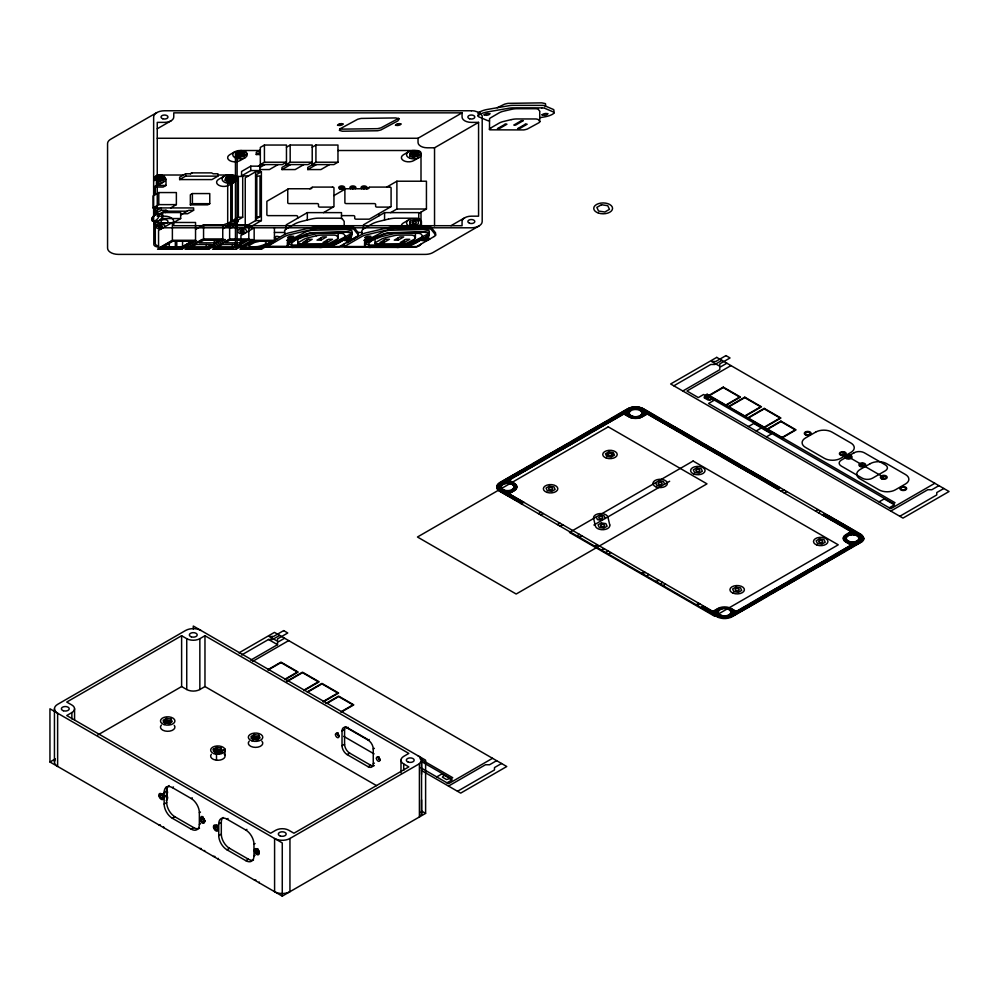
<?xml version="1.0" encoding="UTF-8"?>
<svg xmlns="http://www.w3.org/2000/svg" width="999" height="999" viewBox="0 0 999 999"><rect width="100%" height="100%" fill="white"/><g stroke="black" fill="none" stroke-linecap="round" stroke-linejoin="round"><path stroke-width="1.5" d="M54.446 708.791L54.446 762M417.932 755.731A13.212 7.63 0 0 1 419.817 757.08L421.603 760.489L419.405 763.748L419.405 816.957L421.553 814.26L421.553 799.812M421.553 774.362L421.553 761.063M158.878 220.629A3.734 2.148 0 0 1 156.88 221.403L152.273 221.079L152.085 218.169A15.884 9.178 0 0 1 153.659 215.984L155.345 214.673L155.295 207.929M151.673 219.78L151.823 218.881A15.172 8.754 0 0 1 153.846 215.834A10.652 6.156 0 0 1 155.332 214.673M338.162 233.341L338.162 237.987L337.325 239.048A7.592 4.383 0 0 1 336.738 239.423L329.67 243.157A17.008 9.815 0 0 1 325.599 244.118L297.877 243.719L298.401 242.52L303.684 239.423A15.834 9.141 0 0 1 308.753 237.637L316.308 235.789M352.784 238.898L349.225 238.299A10.277 5.932 0 0 0 346.378 239.023L344.543 240.522L348.077 240.771A10.277 5.932 0 0 0 350.936 240.047L352.784 238.898A2.448 1.411 0 0 0 353.708 239.136M429.145 234.74C430.382 231.805 425.287 231.955 423.514 231.88L389.198 232.655A36.139 20.867 0 0 0 383.466 234.028C377.984 236.638 362.637 240.309 365.347 246.416A4.271 2.473 0 0 0 366.733 247.015A10.514 6.069 0 0 0 370.529 247.352L397.003 247.39A23.152 13.374 0 0 0 402.048 247.015M478.359 113.199L478.309 113.299A2.273 1.311 0 0 0 478.246 113.586L478.246 116.096A1.798 1.036 0 0 0 478.996 116.92L487.337 120.479A4.558 2.622 0 0 0 489.498 120.842M478.359 115.697L478.309 115.809A2.273 1.311 0 0 0 478.246 116.096M553.796 113.087L553.846 112.974A2.273 1.311 0 0 0 553.908 112.687L553.896 110.177A1.798 1.036 0 0 0 553.146 109.353L544.817 105.807M351.648 235.165C353.796 232.055 348.176 231.818 346.278 231.88L311.95 232.655A36.139 20.867 0 0 0 306.231 234.028C300.749 236.638 285.402 240.309 288.112 246.416A4.271 2.473 0 0 0 289.498 247.015L262.812 247.028M352.135 234.44L351.248 235.602M428.883 235.165L429.37 234.44M428.484 235.602L429.108 234.865M287.974 239.223L290.035 239.86A7.005 4.046 0 0 0 292.57 239.223L292.957 239.036A2.348 1.349 0 0 0 293.606 238.574L291.308 238.299A10.277 5.932 0 0 0 288.449 239.023L286.626 240.522L290.16 240.771A10.277 5.932 0 0 0 293.007 240.047L294.892 238.773L293.431 238.149M345.891 239.223L347.964 239.86A7.005 4.046 0 0 0 350.487 239.223L350.874 239.036A2.348 1.349 0 0 0 351.523 238.574L351.411 238.162M365.209 239.223L367.282 239.86A7.005 4.046 0 0 0 369.805 239.223L370.192 239.036A2.348 1.349 0 0 0 370.841 238.574L368.544 238.299A10.277 5.932 0 0 0 365.684 239.023L363.861 240.522L367.395 240.771A10.277 5.932 0 0 0 370.242 240.047L372.127 238.773L370.779 238.199M423.126 239.223L425.199 239.86A7.005 4.046 0 0 0 427.722 239.223L428.121 239.036A2.348 1.349 0 0 0 428.758 238.574L426.461 238.299A10.277 5.932 0 0 0 423.613 239.023L421.778 240.522L425.312 240.771A10.277 5.932 0 0 0 428.171 240.047L430.057 238.773L428.708 238.199M340.047 128.821L339.36 130.37L342.357 131.231L377.46 130.757A22.59 13.037 0 0 0 381.044 129.895L397.827 120.891L399.325 118.806L395.704 117.932L361.226 118.419A22.59 13.037 0 0 0 357.642 119.281L340.047 128.821A5.832 3.359 0 0 0 342.982 129.108L377.46 128.671A22.59 13.037 0 0 0 381.044 127.81L397.827 118.806A8.516 4.92 0 0 0 398.576 118.307M366.733 247.028L324.812 247.028L327.822 246.541A34.953 20.18 0 0 0 335.339 244.53L351.473 235.314M419.73 245.329L418.069 246.291A4.346 2.51 0 0 1 414.997 247.028L402.048 247.028L405.057 246.541A34.953 20.18 0 0 0 412.575 244.53L428.708 235.314M350.961 235.752L338.748 242.894L333.154 245.055A36.139 20.867 0 0 1 327.422 246.416L293.107 247.19L287.899 246.366A2.622 1.511 0 0 1 287.387 245.754L289.498 242.944L306.268 234.328A35.952 20.754 0 0 1 311.975 232.967L347.078 232.218L351.061 232.967L352.035 234.328M428.196 235.752L415.984 242.894L410.389 245.055A36.139 20.867 0 0 1 404.67 246.416L370.342 247.19L365.135 246.366A2.622 1.511 0 0 1 364.623 245.754L366.733 242.944L383.504 234.328A35.952 20.754 0 0 1 389.21 232.967L424.313 232.218L428.296 232.967L429.27 234.328M861.687 541.945L863.885 538.686L862.1 535.277A13.212 7.63 0 0 0 860.214 533.928L643.256 408.666A10.864 6.269 0 0 0 627.896 408.666L499.912 482.554A10.864 6.269 0 0 0 499.912 491.421L716.87 616.683A10.864 6.269 0 0 0 732.23 616.683L861.687 541.945L853.283 542.007M155.345 220.654L157.018 219.355A15.884 9.178 0 0 0 158.591 217.158L158.916 214.947L157.455 213.998A3.734 2.148 0 0 0 155.419 214.71M158.966 220.654L160.639 219.355A15.884 9.178 0 0 0 162.213 217.158L162.025 214.261L157.455 213.998M663.011 585.576L665.546 584.09M156.818 112.6L110.752 139.198A10.864 6.269 0 0 0 107.567 143.631L107.567 248.127A10.864 6.269 0 0 0 118.419 254.395L425.262 254.395A10.864 6.269 0 0 0 432.942 252.56L479.008 225.961M157.255 128.771L171.054 120.817M156.568 175.749L155.095 176.598A4.346 2.51 0 0 0 153.821 178.371L153.821 180.594M153.646 180.694L156.456 179.071L166.009 179.071L166.009 185.427L163.199 187.05L153.646 187.05L156.456 185.427L166.009 185.427M157.255 181.418L162.949 180.145L162.949 177.435L158.891 176.086L157.255 176.623M162.949 180.145L158.379 181.781M163.499 182.043L158.167 185.115A7.243 4.183 0 0 1 157.255 185.564M185.627 173.776L179.633 177.235L179.633 179.583L211.963 179.583L217.944 176.124L217.944 173.776L213.162 173.776L211.588 172.877L192.02 172.877L190.434 173.776L185.627 173.776L185.627 176.124L179.633 179.583M190.447 173.776L192.02 172.877M170.629 207.929L176.373 204.62L176.373 192.557L158.791 192.557L153.059 195.866L153.059 207.929L193.606 207.929L193.606 210.277L187.625 213.736L182.792 213.736L180.669 214.648M234.89 151.736L229.745 154.708A7.243 4.183 0 0 0 229.745 160.614A7.243 4.183 0 0 0 239.985 160.614L245.13 157.655M238.374 151.249L236.726 152.21A4.346 2.51 0 0 0 235.452 153.983L235.452 247.028L240.946 247.028M236.463 153.047L235.951 156.044L240.01 157.392L244.568 155.757L244.568 153.047L240.522 151.698L236.463 153.047L235.951 156.044M240.01 157.392L236.463 155.757M153.059 207.929L158.791 204.62L176.373 204.62M264.423 145.042L260.327 147.402L260.327 164.585L282.367 164.585L286.463 162.213L286.463 145.042L264.423 145.042L264.423 162.213L260.327 164.585M260.327 150.037L256.256 152.385L256.256 154.52L260.327 154.52M155.295 211.388L161.289 207.929L161.289 210.277L155.295 213.736L160.34 213.886M256.256 154.52L260.327 152.16M192.395 193.569L190.347 194.755L190.347 204.845L207.717 204.845L209.765 203.671L209.765 193.569L192.395 193.569L192.395 203.671L190.347 204.845M224.026 176.236L218.706 179.308A7.243 4.183 0 0 0 218.706 185.215A7.243 4.183 0 0 0 228.946 185.215L234.266 182.143M160.09 213.736L166.071 210.277L167.657 211.189L187.213 211.189L188.799 210.277L193.606 210.277M160.127 213.998L162.625 212.562L180.669 212.562L180.669 218.544L173.863 222.477M225.786 177.435L225.275 180.432L229.333 181.781L233.891 180.145L233.891 177.435L229.845 176.086L225.786 177.435L225.275 180.432M165.285 212.562L167.657 211.189M257.792 171.803L259.927 170.567L259.927 166.159L250.774 166.159L241.558 171.478L241.558 175.886L248.501 175.886M180.669 218.544L162.625 218.544L155.295 222.777L171.853 222.777M233.666 179.171L230.769 179.171L227.697 180.944L227.697 223.414L234.94 223.414L238.012 221.641L238.012 219.967M286.463 147.19L290.172 145.042L312.212 145.042L312.212 162.213L308.117 164.585L286.076 164.585L286.076 162.437M229.333 181.781L225.786 180.145M238.361 176.461L232.218 180.007L232.218 220.804L236.563 220.804L242.707 217.258L242.707 176.461L238.361 176.461L238.361 217.258L232.218 220.804M233.891 180.145L233.379 182.542A7.243 4.183 0 0 1 223.888 181.843A7.243 4.183 0 0 1 223.888 176.323A7.243 4.183 0 0 1 233.379 175.624L233.379 177.26M241.558 175.886L250.774 170.567L259.927 170.567M258.454 166.159L261.201 164.585M259.927 167.445L264.885 164.585M181.219 214.648L187.213 211.189M255.582 171.803L245.242 177.772L245.242 226.586L251.036 226.586L261.376 220.617L261.376 171.803L255.582 171.803L255.582 220.617L245.242 226.586M172.377 222.477L158.554 230.457L158.554 248.264L181.718 248.264L195.542 240.284L195.542 222.477L172.377 222.477L172.377 240.284L158.554 248.264M255.582 175.137L261.376 171.803M255.582 176.573L260.002 175.861L260.002 216.658L255.582 219.206M278.059 164.585L269.43 169.568L259.927 169.568M312.212 147.19L315.921 145.042L337.962 145.042L337.962 162.213L333.866 164.585L311.825 164.585L311.825 162.213M286.076 164.585L290.172 162.213L312.212 162.213M286.95 164.585L281.993 167.445L281.993 169.568L295.18 169.568L303.808 164.585M281.993 169.568L290.634 164.585M195.542 229.433L203.559 224.8L222.752 224.8L222.752 239.098L206.88 248.264L187.7 248.264L187.7 244.817M169.293 246.591L167.844 247.427L182.567 246.591L192.045 241.121L172.977 241.121L163.499 246.591L169.293 246.591L169.293 243.244M311.825 164.585L315.921 162.213L337.962 162.213M312.699 164.585L307.742 167.445L307.742 169.568L320.916 169.568L329.558 164.585M307.742 169.568L316.371 164.585M161.189 247.14L181.893 247.14L192.907 240.784M222.315 225.712L224.213 224.613M181.893 249.238L196.528 240.784L172.203 240.784L157.567 249.238L181.893 249.238L181.893 247.14M227.697 223.414L230.769 221.641L238.012 221.641M288.174 188.998L267.295 201.061A1.449 0.837 0 0 0 266.87 201.661L266.87 214.797A1.449 0.837 0 0 0 268.319 215.634L296.154 215.634A1.449 0.837 0 0 1 297.602 216.471L297.602 218.244M187.7 248.264L203.559 239.098L222.752 239.098M222.752 228.771L229.633 224.8L248.813 224.8L248.813 239.098L232.942 248.264L213.761 248.264L213.761 244.293M255.582 217.37L260.002 216.658M206.281 247.427L211.326 244.518L196.229 244.518L191.196 247.427L206.281 247.427L206.281 244.518M214.211 242.844L219.256 239.935L204.171 239.935L199.126 242.844L214.211 242.844L214.211 239.935M188.699 247.14L208.679 247.14L221.753 239.598M309.752 188.761L312.225 187.337M208.679 249.238L225.374 239.598L201.761 239.598L185.077 249.238L208.679 249.238L208.679 247.14M213.761 248.264L229.633 239.098L248.813 239.098M157.255 138.262L418.032 138.262L462.062 112.85L462.062 117.033A9.266 5.345 0 0 0 471.328 122.377L478.571 122.377L478.571 216.171L471.328 216.171A9.266 5.345 0 0 0 462.062 221.528L462.062 225.712L173.764 225.712L173.764 221.528A9.266 5.345 0 0 0 164.498 216.171L157.255 216.171L157.255 122.377L164.498 122.377A9.266 5.345 0 0 0 173.764 117.033L173.764 112.85L462.062 112.85M232.342 247.427L237.387 244.518L222.29 244.518L217.258 247.427L232.342 247.427L232.342 244.518M240.284 242.844L245.317 239.935L230.232 239.935L225.187 242.844L240.284 242.844L240.284 239.935M235.452 247.028L237.113 246.066L240.946 246.066M216.209 247.14L236.189 247.14L249.263 239.598M236.189 249.238L252.884 239.598L229.283 239.598L212.587 249.238L236.189 249.238L236.189 247.14M254.158 240.322L254.158 227.872L240.946 235.489L240.946 247.952L254.158 240.322L274.425 240.322L274.425 227.872M408.641 151.736L403.509 154.708A7.243 4.183 0 0 0 403.509 160.614A7.243 4.183 0 0 0 413.748 160.614L418.881 157.655M333.953 195.567L345.317 188.998M410.227 153.047L409.715 156.044L413.761 157.392L418.331 155.757L418.331 153.047L414.273 151.698L410.227 153.047L409.715 156.044M341.496 218.531L341.496 212.625L307.33 212.625L286.214 224.825L286.214 228.896L295.204 223.689A27.11 15.647 0 0 1 302.722 221.154L311.188 219.106A19.256 11.114 0 0 1 318.157 218.157L338.611 218.194A6.444 3.721 0 0 1 341.521 218.494A2.173 1.261 0 0 1 342.482 219.093L343.993 221.116A2.448 1.411 0 0 1 344.193 221.678L344.193 226.548M497.215 107.73L504.483 104.208A22.59 13.037 0 0 1 508.066 103.359L541.82 102.872L545.292 103.584A1.648 0.949 0 0 1 545.541 103.971L545.566 106.119M413.761 157.392L410.227 155.757M243.581 247.14L261.388 247.14L271.79 241.134M418.032 138.262L418.032 142.445A9.266 5.345 0 0 0 427.31 147.802L434.54 147.802L478.571 122.377M323.539 212.625L333.529 206.868M261.388 249.238L275.412 241.134L253.983 241.134L239.96 249.238L261.388 249.238L261.388 247.14M366.895 188.761L369.355 187.337M386.738 187.088L396.89 181.219L426.436 181.219L426.436 209.003L418.731 213.449M490.796 127.947L499.338 123.002A14.56 8.404 0 0 1 504.058 121.354L511.176 119.63M300.1 238.449C295.654 238.324 285.739 246.828 295.192 246.229L327.235 245.654A26.773 15.46 0 0 0 331.481 244.643L343.619 238.449L345.479 236.401A1.936 1.111 0 0 0 345.317 236.026L343.793 234.016A1.361 0.787 0 0 0 343.531 233.803L341.695 233.366A6.956 4.021 0 0 0 340.909 233.341L320.467 233.341A14.386 8.304 0 0 0 315.297 234.053L306.78 236.026M306.606 242.532L312.175 239.31L308.279 239.31L302.722 242.532L306.606 242.532L306.606 240.284M320.916 240.135L326.486 236.925L322.59 236.925L317.033 240.135L320.916 240.135L320.916 237.887M326.923 242.532L332.48 239.31L328.596 239.31L323.027 242.532L326.923 242.532L326.923 240.284M390.659 206.868L369.767 218.918A1.449 0.837 0 0 1 368.743 219.168L356.181 219.168A1.449 0.837 0 0 1 354.732 218.331L354.732 216.471A1.449 0.837 0 0 0 353.284 215.634L341.496 215.634M421.428 226.548L421.428 221.678A2.448 1.411 0 0 0 421.228 221.104L419.692 219.106A2.173 1.261 0 0 0 418.731 218.544L418.731 212.625L384.565 212.625L363.449 224.825L363.449 228.896L372.44 223.689A27.11 15.647 0 0 1 379.957 221.154L388.424 219.106M390.621 212.625L396.89 209.003L426.436 209.003M435.439 232.692L431.044 227.235A1.449 0.837 0 0 0 430.769 227.01L395.404 226.548A15.047 8.691 0 0 0 390.035 227.273L366.72 232.692A15.122 8.729 0 0 0 361.788 234.428L347.065 242.969L347.065 242.208M344.393 243.756L344.393 246.541L361.825 236.488A15.122 8.729 0 0 1 366.745 234.765L389.997 229.27A15.047 8.691 0 0 1 395.404 228.546L430.769 229.046A1.449 0.837 0 0 1 431.044 229.27L435.439 234.715M408.641 219.942L403.509 222.914A7.243 4.183 0 0 0 401.386 225.712M377.335 238.449C372.889 238.324 362.974 246.828 372.427 246.229L404.47 245.654A26.773 15.46 0 0 0 408.716 244.643L420.854 238.449L422.714 236.401A1.936 1.111 0 0 0 422.552 236.026L421.029 234.016A1.361 0.787 0 0 0 420.766 233.803L418.931 233.366A6.956 4.021 0 0 0 418.156 233.341L397.702 233.341A14.386 8.304 0 0 0 392.532 234.053L384.016 236.026A20.829 12.025 0 0 0 377.285 238.411M410.227 221.254L409.715 224.251L413.761 225.612L418.331 223.963L418.331 221.254L414.273 219.905L410.227 221.254L409.715 224.251M383.841 242.532L389.41 239.31L385.514 239.31L379.957 242.532L383.841 242.532L383.841 240.284M413.761 225.612L410.227 223.963M398.151 240.135L403.721 236.925L399.825 236.925L394.268 240.135L398.151 240.135L398.151 237.887M404.158 242.532L409.715 239.31L405.831 239.31L400.262 242.532L404.158 242.532L404.158 240.284M450.986 225.712L464.772 217.745M434.215 236.488L416.795 246.541L405.057 246.541A26.424 15.26 0 0 1 397.003 247.427M403.708 770.304L403.708 763.948A9.266 5.345 0 0 1 403.708 756.38L408.828 753.421L204.97 635.726L199.85 638.686A9.266 5.345 0 0 1 186.738 638.686L181.618 635.726L66.746 702.06L71.866 705.007A9.266 5.345 0 0 1 71.866 712.574L71.866 718.93M71.866 712.574L66.746 715.534L270.604 833.228L275.724 830.269A9.266 5.345 0 0 1 288.823 830.269L293.943 833.228L408.828 766.907L403.708 763.948M673.826 385.814L710.789 364.473L714.884 364.473L721.952 360.389M726.86 363.224L719.804 367.307L719.804 369.667L682.841 391.009M730.956 365.597L686.937 391.009L698.301 397.577L703.621 394.493L705.881 395.804L704.345 396.69L710.077 400L711.613 399.113L713.86 400.412L708.541 403.484L890.796 508.703L934.814 483.291M193.294 629.07L193.294 626.036L425.611 760.164L425.611 813.373L282.267 896.128L282.267 842.919L49.95 708.791L49.95 762L55.307 758.903M238.898 652.909L274.45 632.379L506.768 766.52L460.689 793.119L421.503 770.491M97.827 734.952L181.618 686.563L186.738 689.522A9.266 5.345 0 0 0 199.85 689.522L204.97 686.563L376.536 785.626M270.554 637.699L272.602 636.525M241.646 654.982L268.506 639.485L272.602 639.485L279.67 635.401M284.578 638.236L277.522 642.32L277.522 644.68L250.662 660.189M704.645 396.865L706.693 395.679M705.132 397.14L704.108 397.727L708.266 400.137L709.29 399.538M521.266 503.746L523.813 502.272M709.452 395.567L723.276 387.587L739.66 397.04L725.836 405.02M707.205 398.339L709.253 397.152M252.66 661.4L288.674 640.596M709.765 399.812L711.812 398.638M166.483 718.356L163.174 720.279L164.385 722.889L168.906 723.588L172.215 721.678L171.004 719.055L166.483 718.356L166.483 720.129L163.174 722.052M267.682 669.805L280.994 662.125L298.189 672.052L284.877 679.745M538.461 513.673L541.021 512.2M268.419 669.854L280.994 662.599L297.377 672.052L284.802 679.308M540.709 514.972L543.269 513.498M728.908 406.805L744.779 397.639L760.639 406.805L744.779 415.959M557.405 524.612L559.964 523.139M287.088 681.068L302.497 672.177L319.18 681.805L303.771 690.709M286.626 681.805L302.497 672.652L318.356 681.805L303.808 690.209M560.164 526.211L562.724 524.725M748.363 418.032L764.223 408.866L780.094 418.032L764.223 427.197M748.476 426.536L753.795 423.464L761.475 427.897M756.143 430.969L761.987 427.597M593.893 524.999L669.655 481.256M576.86 535.839L579.42 534.365M307.829 691.558L321.94 683.403L338.636 693.044L323.226 701.935M307.392 692.282L321.94 683.878L337.812 693.044L323.264 701.435M579.52 537.387L582.08 535.901M222.115 751.81L221.179 749.799L216.658 749.1L213.349 751.011L213.349 749.238L216.658 747.327L221.179 748.026L222.39 752.409M767.707 429.208L780.918 421.578L795.254 429.857L782.042 437.475M216.496 754.045L219.081 752.547L219.081 754.32M222.39 750.636L224.975 749.15M766.383 436.888L771.565 433.891L761.325 427.984M254.333 734.602L251.024 736.513L252.235 739.123L256.755 739.822L260.065 737.911L258.853 735.301L254.333 734.602L254.333 736.375L251.024 738.286M199.513 828.208A11.588 6.693 60 0 1 193.719 827.634L191.171 829.12L172.328 818.243A11.588 6.693 60 0 1 164.136 804.045L164.136 792.344L166.696 790.871A11.588 6.693 60 0 1 169.093 785.564M164.136 792.344A11.588 6.693 60 0 1 172.328 787.612L173.451 786.975M161.513 794.817L163.724 793.543M594.68 546.128L597.24 544.655M325.886 703.483L338.636 696.116L353.796 704.869L341.034 712.225M326.748 703.458L338.636 696.59L352.972 704.869L341.084 711.725M604.42 548.801L601.148 549.862M164.136 804.045L166.696 802.572L166.696 790.871M607.804 550.749L605.956 552.647M608.391 554.045L610.951 552.572M172.328 787.612L191.171 798.488L192.283 797.851M172.328 818.243L174.887 816.757L193.719 827.634M191.171 829.12A11.588 6.693 60 0 0 199.35 824.387L199.35 812.686L200.474 812.037M374.313 765.596A7.243 4.183 60 0 1 370.691 765.234L368.132 766.72L347.14 754.595A7.243 4.183 60 0 1 342.02 745.729L342.02 730.956L344.58 729.47A7.243 4.183 60 0 1 345.479 726.66M342.02 730.956A7.243 4.183 60 0 1 347.14 727.996L348.264 727.347M777.759 489.273L779.595 487.375M199.35 824.387L200.474 823.738M781.131 491.221L784.415 490.159M342.02 745.729L344.58 744.255L344.58 729.47M641.633 573.251L644.193 571.765M645.379 572.452L642.095 573.513M784.302 493.056L786.862 491.57M648.751 574.4L646.915 576.286M253.496 860.039A11.588 6.693 60 0 1 248.339 859.165L245.779 860.651L226.935 849.774A11.588 6.693 60 0 1 218.744 835.576L218.744 823.875L221.303 822.402A11.588 6.693 60 0 1 223.139 817.494M218.744 823.875A11.588 6.693 60 0 1 226.935 819.143L228.059 818.506M347.14 727.996L368.132 740.109L369.255 739.472M347.14 754.595L349.7 753.121L370.691 765.234M659.04 580.332L655.756 581.393M218.744 835.576L221.303 834.103L221.303 822.402M368.132 766.72A7.243 4.183 60 0 0 373.251 763.76L373.251 748.975L374.375 748.338M662.412 582.28L660.576 584.178M226.935 819.143L245.779 830.019L246.903 829.382M373.251 763.76L374.375 763.111M226.935 849.774L229.495 848.288L248.339 859.165M815.534 511.076L818.094 509.602M818.705 512.912L820.554 511.026M822.09 514.86L825.361 513.798M245.779 860.651A11.588 6.693 60 0 0 253.971 855.918L253.971 844.217L255.095 843.568M253.971 855.918L255.095 855.269M289.947 838.486L289.947 891.695A10.864 6.269 0 0 1 274.588 891.695L274.588 838.486A10.864 6.269 0 0 0 289.947 838.486L419.405 763.748M696.253 604.782L698.813 603.296M699.987 603.983L696.715 605.044M879.02 501.91L884.202 498.913L894.43 504.832L889.26 507.817M703.371 605.931L701.523 607.817M890.796 511.076L927.759 489.735L931.855 489.735L938.91 485.651M436.738 776.922L441.92 773.925L452.147 779.844L446.978 782.829M444.168 775.224L442.395 777.16L446.553 779.557L449.9 778.533M943.83 488.486L936.762 492.569L936.762 494.93L899.799 516.271M492.532 758.303L448.514 783.716L420.991 767.831M448.514 786.076L485.477 764.747L489.572 764.747L496.628 760.664M501.548 763.498L494.48 767.582L494.48 769.942L457.517 791.283M480.207 111.701L481.843 110.964A21.566 12.45 0 0 1 487.787 109.366L508.404 105.807A16.134 9.316 0 0 1 512.862 105.357L541.82 105.382A5.532 3.197 0 0 1 544.855 105.744M480.207 114.211L481.843 113.461A21.566 12.45 0 0 1 487.787 111.863L508.404 108.317A16.134 9.316 0 0 1 512.862 107.867L541.82 107.892M226.436 225.712L229.845 224.575L233.242 225.712M539.735 117.72L544.368 116.92A21.566 12.45 0 0 0 550.312 115.322L551.947 114.573A6.456 3.721 0 0 0 553.858 113.099M341.346 123.651L341.071 123.676A7.005 4.046 0 0 0 338.549 124.326L337.5 125.275L339.697 125.499A7.005 4.046 0 0 0 342.22 124.85L343.306 123.976L341.346 123.651A6.993 4.033 0 0 1 339.423 124.026M399.275 123.651L399.001 123.676A7.005 4.046 0 0 0 396.478 124.326L395.417 125.275L397.614 125.499A7.005 4.046 0 0 0 400.137 124.85L401.223 123.976L399.275 123.651A6.993 4.033 0 0 1 397.34 124.026M259.503 150.512L241.446 150.512A4.346 2.51 0 0 0 237.113 153.022L237.113 246.066M337.962 150.512L416.658 150.512A4.346 2.51 0 0 1 421.004 153.022L421.004 181.219M264.423 162.213L286.463 162.213M183.491 175.012L159.64 175.012A4.346 2.51 0 0 0 155.295 177.522L155.295 179.745M217.944 175.012L232.043 175.012A4.346 2.51 0 0 1 236.388 177.522L236.388 177.597M185.627 176.124L217.944 176.124M192.395 203.671L209.765 203.671M161.289 210.277L166.071 210.277M238.361 217.258L242.707 217.258M255.582 220.617L261.376 220.617M284.665 232.455L275.674 232.455A5.844 3.372 0 0 0 274.425 232.542M358.017 232.455L361.9 232.455M172.377 240.284L195.542 240.284M185.514 246.066L187.7 246.066M210.677 246.066L213.761 246.066M264.473 246.066L267.158 246.066M340.384 246.066L344.393 246.066M324.812 247.015A23.152 13.374 0 0 1 319.767 247.402L293.294 247.39A13.362 7.717 0 0 1 291.371 247.315L288.162 246.541L267.158 246.541L267.158 244.518M288.162 246.541L267.158 246.541L284.59 236.488A15.122 8.729 0 0 1 289.498 234.765L312.762 229.27A15.047 8.691 0 0 1 318.169 228.546L353.534 229.046A1.449 0.837 0 0 1 353.808 229.27L358.204 234.715M344.393 246.541L365.409 246.541L368.606 247.315A13.362 7.717 0 0 0 370.529 247.39M158.554 246.915L158.167 246.915A4.346 2.51 0 0 1 153.821 244.418L153.821 221.328M184.041 246.915L187.7 246.915M209.203 246.915L213.761 246.915M240.946 247.952L261.214 247.952L284.59 234.453A15.122 8.729 0 0 1 289.498 232.73L312.762 227.235A15.047 8.691 0 0 1 318.169 226.511L353.534 227.01A1.449 0.837 0 0 1 353.808 227.235L358.204 232.692M631.843 407.205L639.31 407.205M628.683 408.254L642.469 408.254M626.798 409.29L644.355 409.29M624.987 410.339L631.356 410.339M639.797 410.339L646.166 410.339M623.176 411.388L629.932 411.388M641.221 411.388L647.976 411.388M621.366 412.425L629.308 412.425M641.845 412.425L649.787 412.425M619.555 413.474L629.245 413.474M641.92 413.474L651.598 413.474M617.744 414.523L622.864 414.523M624.937 414.523L629.707 414.523M641.445 414.523L646.216 414.523M648.289 414.523L653.408 414.523M615.933 415.559L621.053 415.559M626.748 415.559L630.856 415.559M640.297 415.559L644.405 415.559M650.099 415.559L655.219 415.559M614.123 416.608L619.243 416.608M628.558 416.608L633.703 416.608M637.449 416.608L642.594 416.608M651.91 416.608L657.03 416.608M612.325 417.657L617.432 417.657M630.731 417.657L640.421 417.657M653.721 417.657L658.841 417.657M610.514 418.706L615.634 418.706M655.531 418.706L660.651 418.706M608.703 419.742L613.823 419.742M657.342 419.742L662.449 419.742M606.893 420.791L612.012 420.791M659.14 420.791L664.26 420.791M605.082 421.84L610.202 421.84M660.951 421.84L666.071 421.84M603.271 422.877L608.391 422.877M662.762 422.877L667.881 422.877M601.46 423.926L606.58 423.926M664.572 423.926L669.692 423.926M599.65 424.975L604.77 424.975M666.383 424.975L671.503 424.975M597.839 426.011L602.959 426.011M668.194 426.011L673.314 426.011M596.028 427.06L601.148 427.06M670.004 427.06L675.124 427.06M594.218 428.109L599.338 428.109M671.815 428.109L676.935 428.109M592.407 429.145L597.527 429.145M673.626 429.145L678.746 429.145M590.596 430.194L595.716 430.194M675.436 430.194L680.556 430.194M588.786 431.243L593.906 431.243M677.247 431.243L682.367 431.243M586.975 432.28L592.095 432.28M679.058 432.28L684.178 432.28M585.164 433.329L590.284 433.329M680.868 433.329L685.988 433.329M583.354 434.378L588.473 434.378M682.679 434.378L687.799 434.378M581.543 435.414L586.663 435.414M684.49 435.414L689.61 435.414M579.732 436.463L584.852 436.463M686.301 436.463L691.42 436.463M577.934 437.512L583.054 437.512M688.111 437.512L693.231 437.512M576.123 438.561L581.243 438.561M689.922 438.561L695.042 438.561M574.313 439.597L579.432 439.597M691.72 439.597L696.84 439.597M572.502 440.646L577.622 440.646M693.531 440.646L698.651 440.646M570.691 441.695L575.811 441.695M695.341 441.695L700.461 441.695M568.881 442.732L574 442.732M697.152 442.732L702.272 442.732M567.07 443.781L572.19 443.781M698.963 443.781L704.083 443.781M565.259 444.83L570.379 444.83M700.774 444.83L705.893 444.83M563.448 445.866L568.568 445.866M702.584 445.866L707.704 445.866M561.638 446.915L566.758 446.915M704.395 446.915L709.515 446.915M559.827 447.964L564.947 447.964M706.206 447.964L711.325 447.964M558.016 449.001L563.136 449.001M708.016 449.001L713.136 449.001M556.206 450.049L561.326 450.049M709.827 450.049L714.947 450.049M554.395 451.098L559.515 451.098M711.638 451.098L716.758 451.098M552.584 452.135L557.704 452.135M713.448 452.135L718.568 452.135M550.774 453.184L555.894 453.184M715.259 453.184L720.379 453.184M548.963 454.233L554.083 454.233M717.07 454.233L722.19 454.233M547.152 455.269L552.272 455.269M718.88 455.269L724 455.269M545.354 456.318L550.474 456.318M720.691 456.318L725.811 456.318M543.543 457.367L548.663 457.367M722.502 457.367L727.622 457.367M541.733 458.404L546.853 458.404M724.3 458.404L729.42 458.404M539.922 459.453L545.042 459.453M726.111 459.453L731.231 459.453M538.111 460.502L543.231 460.502M727.921 460.502L733.041 460.502M536.301 461.55L541.421 461.55M729.732 461.55L734.852 461.55M534.49 462.587L539.61 462.587M731.543 462.587L736.663 462.587M532.679 463.636L537.799 463.636M733.353 463.636L738.473 463.636M530.869 464.685L535.988 464.685M735.164 464.685L740.284 464.685M529.058 465.721L534.178 465.721M736.975 465.721L742.095 465.721M527.247 466.77L532.367 466.77M738.785 466.77L743.905 466.77M525.437 467.819L530.556 467.819M740.596 467.819L745.716 467.819M523.626 468.856L528.746 468.856M742.407 468.856L747.527 468.856M521.815 469.905L526.935 469.905M744.218 469.905L749.337 469.905M520.004 470.954L525.124 470.954M746.028 470.954L751.148 470.954M518.194 471.99L523.314 471.99M747.839 471.99L752.959 471.99M516.383 473.039L521.503 473.039M749.65 473.039L754.769 473.039M514.572 474.088L519.692 474.088M751.46 474.088L756.58 474.088M512.774 475.124L517.894 475.124M753.271 475.124L758.391 475.124M510.964 476.173L516.083 476.173M755.082 476.173L760.202 476.173M509.153 477.222L514.273 477.222M756.892 477.222L762 477.222M507.342 478.259L512.462 478.259M758.691 478.259L763.81 478.259M505.531 479.308L510.651 479.308M760.501 479.308L765.621 479.308M503.721 480.357L509.215 480.357M762.312 480.357L767.432 480.357M501.91 481.406L511.026 481.406M764.123 481.406L769.242 481.406M500.099 482.442L512.824 482.442M765.933 482.442L771.053 482.442M498.576 483.491L505.606 483.491M509.565 483.491L514.61 483.491M767.744 483.491L772.864 483.491M497.589 484.54L502.847 484.54M512.337 484.54L515.834 484.54M769.555 484.54L774.675 484.54M497.002 485.576L501.698 485.576M513.474 485.576L516.533 485.576M771.365 485.576L776.485 485.576M496.753 486.625L501.248 486.625M513.936 486.625L516.833 486.625M773.176 486.625L778.296 486.625M496.79 487.674L501.336 487.674M513.848 487.674L516.783 487.674M774.987 487.674L779.595 487.674M497.152 488.711L501.973 488.711M513.211 488.711L516.358 488.711M776.797 488.711L778.708 488.711M497.852 489.76L503.409 489.76M511.775 489.76L515.521 489.76M498.976 490.809L514.085 490.809M500.661 491.845L512.275 491.845M502.472 492.894L510.464 492.894M504.27 493.943L509.39 493.943M506.081 494.98L511.201 494.98M507.892 496.028L513.011 496.028M509.702 497.077L514.822 497.077M511.513 498.114L516.633 498.114M513.324 499.163L518.444 499.163M515.134 500.212L520.254 500.212M516.945 501.261L522.065 501.261M518.756 502.297L523.763 502.297M520.566 503.346L521.953 503.346M822.801 514.835L827.16 514.835M823.85 515.884L828.97 515.884M825.661 516.933L830.781 516.933M827.472 517.969L832.592 517.969M829.282 519.018L834.402 519.018M831.093 520.067L836.213 520.067M832.904 521.103L838.024 521.103M834.714 522.152L839.834 522.152M836.525 523.201L841.645 523.201M838.336 524.25L843.456 524.25M840.147 525.287L845.266 525.287M841.957 526.336L847.077 526.336M843.768 527.385L848.888 527.385M845.579 528.421L850.698 528.421M847.389 529.47L852.509 529.47M849.2 530.519L854.32 530.519M851.011 531.555L856.131 531.555M849.4 532.604L857.941 532.604M847.589 533.653L859.752 533.653M845.778 534.69L851.935 534.69M853.146 534.69L861.4 534.69M844.455 535.739L848.064 535.739M857.017 535.739L862.562 535.739M843.68 536.788L846.777 536.788M858.303 536.788L863.336 536.788M843.318 537.824L846.228 537.824M858.84 537.824L863.773 537.824M843.318 538.873L846.228 538.873M858.853 538.873L863.885 538.873M843.68 539.922L846.777 539.922M858.303 539.922L863.636 539.922M844.442 540.958L848.051 540.958M857.03 540.958L862.936 540.958M845.766 542.007L851.797 542.007M847.577 543.056L859.764 543.056M849.387 544.105L857.954 544.105M851.023 545.142L856.143 545.142M849.212 546.191L854.332 546.191M847.402 547.24L852.522 547.24M845.591 548.276L850.711 548.276M843.78 549.325L848.9 549.325M841.97 550.374L847.09 550.374M840.159 551.411L845.279 551.411M838.348 552.459L843.468 552.459M836.538 553.508L841.658 553.508M834.727 554.545L839.847 554.545M832.916 555.594L838.036 555.594M831.106 556.643L836.225 556.643M829.295 557.679L834.415 557.679M827.497 558.728L832.604 558.728M825.686 559.777L830.806 559.777M823.875 560.814L828.995 560.814M822.065 561.863L827.184 561.863M820.254 562.912L825.374 562.912M818.443 563.96L823.563 563.96M816.633 564.997L821.752 564.997M814.822 566.046L819.942 566.046M813.011 567.095L818.131 567.095M811.2 568.131L816.32 568.131M809.39 569.18L814.51 569.18M807.579 570.229L812.699 570.229M805.768 571.266L810.888 571.266M803.958 572.315L809.078 572.315M802.147 573.364L807.267 573.364M800.336 574.4L805.456 574.4M798.526 575.449L803.646 575.449M796.715 576.498L801.835 576.498M794.917 577.534L800.024 577.534M793.106 578.583L798.226 578.583M791.295 579.632L796.415 579.632M789.485 580.669L794.605 580.669M787.674 581.718L792.794 581.718M785.863 582.767L790.983 582.767M784.053 583.803L789.173 583.803M782.242 584.852L787.362 584.852M780.431 585.901L785.551 585.901M778.621 586.95L783.74 586.95M776.81 587.986L781.93 587.986M774.999 589.035L780.119 589.035M773.189 590.084L778.308 590.084M771.378 591.121L776.498 591.121M769.567 592.17L774.687 592.17M767.756 593.219L772.876 593.219M765.946 594.255L771.066 594.255M764.135 595.304L769.255 595.304M762.324 596.353L767.444 596.353M760.526 597.39L765.646 597.39M758.716 598.438L763.835 598.438M756.905 599.487L762.025 599.487M755.094 600.524L760.214 600.524M753.283 601.573L758.403 601.573M751.473 602.622L756.593 602.622M749.662 603.658L754.782 603.658M747.851 604.707L752.971 604.707M746.041 605.756L751.161 605.756M701.86 606.805L704.882 606.805M744.23 606.805L749.35 606.805M701.56 607.842L706.68 607.842M719.292 607.842L729.819 607.842M742.419 607.842L747.539 607.842M703.371 608.891L708.491 608.891M717.27 608.891L721.952 608.891M727.147 608.891L731.842 608.891M740.609 608.891L745.729 608.891M705.182 609.939L710.301 609.939M715.459 609.939L719.605 609.939M729.507 609.939L733.653 609.939M738.798 609.939L743.918 609.939M706.992 610.976L712.112 610.976M713.648 610.976L718.568 610.976M730.531 610.976L735.464 610.976M736.987 610.976L742.107 610.976M708.803 612.025L718.194 612.025M730.918 612.025L740.296 612.025M710.614 613.074L718.343 613.074M730.769 613.074L738.486 613.074M712.424 614.11L719.068 614.11M730.044 614.11L736.675 614.11M714.235 615.159L720.654 615.159M728.446 615.159L734.864 615.159M716.046 616.208L733.066 616.208M718.006 617.245L731.106 617.245M721.678 618.294L727.434 618.294M158.866 824.874L160.29 824.874M199.812 848.526L201.249 848.526M213.474 856.405L214.91 856.405M254.433 880.057L255.869 880.057M427.934 236.076L428.883 236.426L428.196 237.15A6.668 3.846 0 0 1 424.687 238.024M350.699 236.076L351.636 236.426L350.961 237.15A6.668 3.846 0 0 1 347.452 238.024M658.94 480.831L663.461 481.53L664.672 484.14M661.363 486.051L656.842 485.352L655.631 482.742M599.55 515.109L604.07 515.809L605.282 518.431M601.972 520.342L597.452 519.642L596.241 517.02M166.483 720.129L171.004 720.828L171.004 719.055M254.333 736.375L258.853 737.075L258.853 735.301M219.081 752.547L214.56 751.847L213.349 749.238M157.255 180.944L158.891 181.493M544.817 108.317L553.146 111.863A1.798 1.036 0 0 1 553.921 112.687M235.364 224.975L233.716 224.251A7.243 4.183 0 0 0 222.852 225.712M235.364 225.162L236.613 225.712M842.819 453.658L883.778 477.297M268.506 639.485L277.522 644.68M420.142 758.89L452.747 777.721L451.123 778.658L421.64 761.625M345.879 726.835L367.495 739.31M343.681 736.338L374.076 753.883M421.566 811.026L425.611 813.373M49.95 762L282.267 896.128M364.885 244.043L370.342 245.105L404.67 244.33A36.139 20.867 0 0 0 410.389 242.957L426.898 234.515A11.201 6.469 0 0 0 429.008 232.954M287.65 244.043L293.107 245.105L327.422 244.33A36.139 20.867 0 0 0 333.154 242.957L349.662 234.515A11.201 6.469 0 0 0 351.773 232.954M539.622 111.076L538.299 109.39A1.374 0.799 0 0 0 538.049 109.166L536.451 108.766A6.618 3.821 0 0 0 535.427 108.716L516.383 108.716A14.423 8.329 0 0 0 511.213 109.428L504.033 111.076A14.56 8.404 0 0 0 499.313 112.737L490.796 117.707A4.933 2.847 0 0 0 489.535 118.731L489.51 129.42A1.336 0.774 0 0 0 489.835 129.833L523.838 129.92A17.87 10.315 0 0 0 527.36 129.033L538.436 123.002A4.096 2.36 0 0 0 539.86 121.666M539.622 121.316L538.299 119.63A1.374 0.799 0 0 0 538.049 119.405L536.201 118.981A6.993 4.033 0 0 0 535.427 118.956L516.383 118.956A14.423 8.329 0 0 0 511.213 119.668M421.128 811.937L421.553 813.111M166.346 786.762L167.482 797.627A7.243 4.183 0 0 1 166.296 800.536M166.259 792.419L167.482 797.627M415.397 237.874L414.56 239.048A7.592 4.383 0 0 1 413.973 239.423L406.905 243.157A17.008 9.815 0 0 1 402.834 244.118L375.112 243.719L375.636 242.52L380.919 239.423A15.834 9.141 0 0 1 385.989 237.637L393.544 235.789A14.311 8.267 0 0 1 398.751 235.09L411.076 235.115A6.906 3.984 0 0 1 411.85 235.14L413.686 235.577A1.349 0.774 0 0 1 413.936 235.789L415.272 237.6A1.474 0.849 0 0 1 415.397 237.874L415.397 233.341M539.735 111.401L539.735 121.641M435.576 233.042L435.576 235.065M434.54 147.802L434.54 225.712M429.283 234.191L429.258 231.281A2.622 1.511 0 0 0 428.846 230.644L423.314 229.52L389.21 230.282A35.952 20.754 0 0 0 383.504 231.656L367.157 240.01A12.775 7.38 0 0 0 365.646 241.034L364.61 242.407L364.56 245.404M421.553 759.914L421.553 814.26M421.004 212.138L421.004 220.816M400.986 760.164L400.986 772.876M396.89 181.219L396.89 209.003M384.565 212.625L384.565 220.017M378.721 213.749L378.721 215.996M375.012 239.785L375.012 243.419M361.9 234.415L361.9 230.869A6.169 3.559 0 0 1 363.536 228.946M358.329 233.042L358.329 235.065A4.246 2.448 0 0 1 356.918 236.426L339.56 246.541L327.822 246.541A26.424 15.26 0 0 1 319.767 247.427M352.048 234.191L352.023 231.281A2.622 1.511 0 0 0 351.611 230.644L346.079 229.52L311.975 230.282A35.952 20.754 0 0 0 306.268 231.656L289.922 240.01A12.775 7.38 0 0 0 288.411 241.034L287.375 242.407L287.325 245.404M315.921 145.042L315.921 162.213M307.33 212.625L307.33 220.017M297.777 239.785L297.777 243.419M290.172 145.042L290.172 162.213M284.665 230.869L284.665 234.415M259.24 882.005L259.24 882.829M256.818 175.861L256.818 216.658M256.531 849.312L256.531 850.786M250.774 166.159L250.774 170.567M236.388 222.577L236.388 224.8M230.769 179.171L230.769 221.641M229.633 224.8L229.633 239.098M224.975 755.294L224.975 749.312L216.496 754.208L216.496 760.189M221.179 748.026L221.179 749.799M218.294 858.353L218.294 859.19M216.658 747.327L216.658 749.1M204.97 635.726L204.97 686.563M204.633 850.474L204.633 851.298M203.559 224.8L203.559 239.098M201.91 816.32L201.91 817.057M201.91 817.781L201.91 819.255M199.85 638.686L199.85 689.522M186.738 638.686L186.738 689.522M182.567 241.121L182.567 246.591M181.618 635.726L181.618 686.563M176.773 241.121L176.773 246.591M175.325 241.121L175.325 247.427M163.674 826.822L163.674 827.659M162.625 212.562L162.625 218.544M158.791 192.557L158.791 204.62M156.456 179.071L156.456 185.427M155.295 187.05L155.295 194.58M155.295 221.328L155.295 243.556A4.346 2.51 0 0 0 158.554 245.991M153.821 187.05L153.821 195.429M153.821 207.929L153.821 215.821M74.575 708.791L74.575 720.092M157.255 178.122A1.986 1.149 0 0 1 160.215 177.934A1.986 1.149 0 0 1 160.215 179.645A1.986 1.149 0 0 1 157.255 179.445M158.429 226.161A1.986 1.149 0 0 1 160.827 227.547M161.101 228.983A4.483 2.597 0 0 1 155.881 226.573A4.483 2.597 0 0 1 160.614 223.838A4.483 2.597 0 0 1 164.785 226.848M226.823 226.423A4.483 2.597 0 0 1 229.832 223.976A4.483 2.597 0 0 1 234.815 224.8M229.033 180.17A4.483 2.597 0 0 1 229.083 175.687A4.483 2.597 0 0 1 235.801 177.934M156.368 179.121A4.483 2.597 0 0 1 160.315 175.349A4.483 2.597 0 0 1 164.398 179.071M155.257 220.629A3.734 2.148 0 0 1 153.259 221.403M420.866 244.193A4.346 2.51 0 0 1 417.757 245.991M418.756 218.494A6.444 3.721 0 0 0 415.846 218.232L395.404 218.194A19.256 11.114 0 0 0 388.461 219.156M435.701 235.09A4.246 2.448 0 0 1 434.153 236.426M284.528 230.856A6.169 3.559 0 0 1 286.301 228.946M293.294 247.352A10.514 6.069 0 0 1 289.473 247.065M361.75 188.761A2.997 1.723 0 0 1 362.013 186.401A2.997 1.723 0 0 1 366.109 186.401A2.997 1.723 0 0 1 366.371 188.761M350.587 188.761A2.997 1.723 0 0 1 350.849 186.401A2.997 1.723 0 0 1 354.945 186.401A2.997 1.723 0 0 1 355.207 188.761M362.437 187.687A1.623 0.937 0 0 1 364.023 188.599M351.286 187.687A1.623 0.937 0 0 1 352.859 188.599M340.122 187.687A1.623 0.937 0 0 1 341.695 188.599M356.231 236.913A2.448 1.411 0 0 1 356.655 237.437M353.559 238.461A2.448 1.411 0 0 1 353.983 238.986M316.346 235.826A14.311 8.267 0 0 1 321.503 235.09L333.828 235.115A6.906 3.984 0 0 1 334.615 235.14L336.451 235.577A1.349 0.774 0 0 1 336.688 235.789L338.037 237.6A1.474 0.849 0 0 1 338.149 237.874M300.05 238.411A20.829 12.025 0 0 1 306.805 236.076M276.473 239.136A2.448 1.411 0 0 1 274.575 237.65A2.448 1.411 0 0 1 276.835 236.338A2.448 1.411 0 0 1 279.408 237.437M274.575 237.887A2.448 1.411 0 0 1 276.735 238.986M240.21 231.031A1.986 1.149 0 0 1 242.482 232.342M478.284 113.174A6.456 3.721 0 0 1 480.257 111.738M489.36 129.283A4.171 2.41 0 0 1 490.859 127.997M541.833 107.942A5.532 3.197 0 0 1 544.855 108.254M478.284 115.684A6.456 3.721 0 0 1 480.257 114.248M157.255 178.846A1.986 1.149 0 0 1 158.829 179.932M157.255 174.95A7.243 4.183 0 0 1 165.622 179.083A7.243 4.183 0 0 1 157.255 183.217M238.524 154.433A1.986 1.149 0 0 1 240.459 155.544M412.287 154.433A1.986 1.149 0 0 1 414.223 155.544M412.287 222.64A1.986 1.149 0 0 1 414.223 223.764M408.391 225.712A7.243 4.183 0 0 1 408.728 219.905A7.243 4.183 0 0 1 418.793 219.905A7.243 4.183 0 0 1 419.13 225.712M233.379 175.799A7.243 4.183 0 0 1 233.204 182.655M227.847 178.821A1.986 1.149 0 0 1 229.782 179.932M55.357 759.49A10.864 6.269 0 0 0 57.63 766.433L57.63 713.224A10.864 6.269 0 0 1 57.63 704.357L185.614 630.469A10.864 6.269 0 0 1 200.974 630.469M224.288 754.158A7.243 4.183 0 0 1 217.969 760.264A7.243 4.183 0 0 1 211.351 754.257M261.875 741.171A7.243 4.183 0 0 1 255.544 747.377A7.243 4.183 0 0 1 249.213 741.171M174.288 725.386A7.243 4.183 0 0 1 167.42 731.293A7.243 4.183 0 0 1 161.363 725.087M164.76 723.813A2.947 1.698 0 0 1 167.17 722.252A2.947 1.698 0 0 1 170.367 723.226M214.935 752.771A2.947 1.698 0 0 1 217.869 751.198A2.947 1.698 0 0 1 220.804 752.771M252.672 739.822A2.947 1.698 0 0 1 255.544 738.473A2.947 1.698 0 0 1 258.429 739.822M349.7 753.121A7.243 4.183 60 0 1 344.58 744.255M339.136 735.539A2.385 1.374 60 0 1 338.049 732.816M380.082 759.19A2.385 1.374 60 0 1 378.983 756.73M337.312 732.667A3.397 1.961 60 0 0 339.21 736.475A2.385 1.374 60 0 1 337.6 734.752A2.385 1.374 60 0 1 337.5 732.704M245.779 830.019A11.588 6.693 60 0 1 253.971 844.217M191.171 798.488A11.588 6.693 60 0 1 199.35 812.686M170.267 723.576A2.947 1.698 0 0 1 169.955 723.838M165.434 723.838A2.947 1.698 0 0 1 166.696 721.153A2.947 1.698 0 0 1 170.642 722.752M215.609 752.796A2.947 1.698 0 0 1 215.846 750.474A2.947 1.698 0 0 1 219.88 750.474A2.947 1.698 0 0 1 220.13 752.796M252.972 739.809A2.947 1.698 0 0 1 255.544 737.287A2.947 1.698 0 0 1 258.117 739.809M167.482 791.645A7.243 4.183 0 0 1 166.483 794.38M368.132 740.109A7.243 4.183 60 0 1 373.251 748.975M218.294 828.446A2.385 1.374 60 0 1 217.033 824.712M205.245 820.853A2.385 1.374 60 0 1 203.471 819.192A2.385 1.374 60 0 1 203.284 816.945M164.298 797.214A2.385 1.374 60 0 1 162.163 793.755M165.484 795.666A2.385 1.374 60 0 1 165.322 796.827M259.24 852.097A2.385 1.374 60 0 1 257.829 848.613M174.887 816.757A11.588 6.693 60 0 1 166.696 802.572M229.495 848.288A11.588 6.693 60 0 1 221.303 834.103M248.901 245.492L250.774 246.978L257.367 246.616A22.59 13.037 0 0 0 260.951 245.754C270.991 243.207 264.523 239.46 258.017 241.658A22.59 13.037 0 0 0 254.433 242.52L248.901 245.492M287.724 237.537L289.997 238.012A7.218 4.171 0 0 0 292.595 237.35L293.681 236.363L291.421 236.139A7.218 4.171 0 0 0 288.823 236.8L287.724 237.537M364.96 237.537L367.232 238.012A7.218 4.171 0 0 0 369.83 237.35L370.916 236.363L368.656 236.139A7.218 4.171 0 0 0 366.059 236.8L364.96 237.537M484.128 114.848L486.401 115.322A7.218 4.171 0 0 0 488.998 114.673L490.084 113.686L487.824 113.461A7.218 4.171 0 0 0 485.227 114.111L484.128 114.848M542.045 114.848L544.318 115.322A7.218 4.171 0 0 0 546.928 114.673L548.001 113.686L545.741 113.461A7.218 4.171 0 0 0 543.144 114.111L542.045 114.848M601.46 204.733L596.853 207.392L598.551 211.039L604.845 212.013L609.452 209.34L607.767 205.707L601.46 204.733M505.119 124.226L497.452 128.646L499.275 128.646L506.93 124.226L505.119 124.226M521.478 120.654L513.823 125.075L515.646 125.075L523.301 120.654L521.478 120.654M525.312 124.226L517.657 128.646L519.48 128.646L527.135 124.226L525.312 124.226M716.733 357.38L670.654 383.978L902.971 518.106L949.05 491.508L716.733 357.38M623.9 413.923L509.028 480.244L514.148 483.204A9.266 5.345 0 0 1 514.148 490.771L509.028 493.731L712.886 611.425L718.006 608.466A9.266 5.345 0 0 1 731.106 608.466L736.226 611.425L851.111 545.092L845.991 542.145A9.266 5.345 0 0 1 845.991 534.577L851.111 531.618L647.252 413.923L642.132 416.883A9.266 5.345 0 0 1 629.02 416.883L623.9 413.923M725.948 355.607L715.709 361.513L711.613 361.513L719.804 366.246L719.804 363.873L730.044 357.967L725.948 355.607M608.254 426.86L417.457 537.012L516.183 594.018L706.98 483.853L608.254 426.86M283.666 630.606L273.426 636.525L269.33 636.525L277.522 641.258L277.522 638.885L287.762 632.979L283.666 630.606M707.142 394.243L705.669 395.092L763.011 428.196L764.485 427.347L707.142 394.243M549.388 486.151L546.066 488.061L547.277 490.671L551.81 491.371L555.119 489.46L553.908 486.85L549.388 486.151M608.766 451.86L605.456 453.771L606.668 456.381L611.188 457.08L614.497 455.169L613.286 452.559L608.766 451.86M723.276 387.113L708.628 395.567L725.836 405.494L740.471 397.04L723.276 387.113M744.779 397.165L728.084 406.805L744.779 416.433L761.463 406.805L744.779 397.165M764.223 408.391L747.539 418.032L764.223 427.672L780.918 418.032L764.223 408.391M693.106 461.026L569.455 532.417L714.597 616.208L838.248 544.817L693.106 461.026M764.997 427.634L763.373 428.571L893.406 503.646L895.029 502.709L764.997 427.634M601.373 522.927L598.064 524.837L599.275 527.447L603.796 528.146L607.105 526.236L605.894 523.626L601.373 522.927M696.615 467.944L693.306 469.855L694.517 472.465L699.038 473.164L702.347 471.253L701.136 468.643L696.615 467.944M780.918 421.103L766.895 429.208L782.042 437.949L796.078 429.857L780.918 421.103M815.646 432.117L805.506 437.962A11.588 6.693 0 0 0 805.506 447.427L824.35 458.304A11.588 6.693 0 0 0 840.733 458.304L850.873 452.447A11.588 6.693 0 0 0 850.873 442.994L832.03 432.117A11.588 6.693 0 0 0 815.646 432.117M854.083 452.772L841.283 460.152A7.243 4.183 0 0 0 841.283 466.071L862.274 478.184A7.243 4.183 0 0 0 872.514 478.184L885.314 470.791A7.243 4.183 0 0 0 885.314 464.885L864.322 452.772A7.243 4.183 0 0 0 854.083 452.772M870.266 463.648L860.127 469.493A11.588 6.693 0 0 0 860.127 478.958L878.97 489.835A11.588 6.693 0 0 0 895.341 489.835L905.481 483.978A11.588 6.693 0 0 0 905.481 474.525L886.65 463.648A11.588 6.693 0 0 0 870.266 463.648M735.951 587.112L732.629 589.023L733.84 591.633L738.373 592.332L741.683 590.421L740.471 587.812L735.951 587.112M819.48 538.873L816.171 540.784L817.382 543.406L821.902 544.105L825.224 542.195L824 539.572L819.48 538.873M471.328 110.764L164.498 110.764A10.864 6.269 0 0 0 153.646 117.033L153.646 221.528A10.864 6.269 0 0 0 164.498 227.797L471.328 227.797A10.864 6.269 0 0 0 482.192 221.528L482.192 115.834L479.757 112.625L474.325 110.951A13.212 7.63 0 0 0 471.328 110.764M332.505 187.088L313.249 187.088A1.449 0.837 0 0 0 311.8 187.924A1.449 0.837 0 0 1 310.352 188.761L289.198 188.761A1.449 0.837 0 0 0 287.749 189.598L287.749 202.747A1.449 0.837 0 0 0 289.198 203.584L317.045 203.584A1.449 0.837 0 0 1 318.494 204.408L318.494 206.269A1.449 0.837 0 0 0 319.93 207.105L332.505 207.105A1.449 0.837 0 0 0 333.953 206.269L333.953 187.924A1.449 0.837 0 0 0 332.505 187.088M389.635 187.088L370.379 187.088A1.449 0.837 0 0 0 368.931 187.924A1.449 0.837 0 0 1 367.482 188.761L346.341 188.761A1.449 0.837 0 0 0 344.892 189.598L344.892 202.747A1.449 0.837 0 0 0 346.341 203.584L374.175 203.584A1.449 0.837 0 0 1 375.624 204.408L375.624 206.269A1.449 0.837 0 0 0 377.073 207.105L389.635 207.105A1.449 0.837 0 0 0 391.084 206.269L391.084 187.924A1.449 0.837 0 0 0 389.635 187.088M609.765 524.987L607.941 517.17A7.243 4.183 0 0 0 599.8 513.586A7.243 4.183 0 0 0 593.593 518.281L595.416 526.098A7.243 4.183 0 0 0 603.558 529.682A7.243 4.183 0 0 0 609.765 524.987M159.365 227.422A1.986 1.149 0 0 0 162.35 226.423A1.986 1.149 0 0 0 159.365 225.424A1.986 1.149 0 0 0 159.365 227.422M230.195 178.883A1.986 1.149 0 0 0 233.304 178.022A1.986 1.149 0 0 0 230.444 176.898A1.986 1.149 0 0 0 230.195 178.883M159.253 178.883A1.986 1.149 0 0 0 162.35 178.022A1.986 1.149 0 0 0 159.49 176.898A1.986 1.149 0 0 0 159.253 178.883M228.821 179.77A1.986 1.149 0 0 0 231.83 178.809A1.986 1.149 0 0 0 228.871 177.785A1.986 1.149 0 0 0 228.821 179.77M340.909 188.461A1.623 0.937 0 0 0 343.356 187.675A1.623 0.937 0 0 0 340.946 186.838A1.623 0.937 0 0 0 340.909 188.461M340.159 189.136A2.997 1.723 0 0 0 344.73 187.712A2.997 1.723 0 0 0 340.309 186.139A2.997 1.723 0 0 0 340.159 189.136M363.224 188.461A1.623 0.937 0 0 0 365.684 187.675A1.623 0.937 0 0 0 363.274 186.838A1.623 0.937 0 0 0 363.224 188.461M352.06 188.461A1.623 0.937 0 0 0 354.52 187.675A1.623 0.937 0 0 0 352.11 186.838A1.623 0.937 0 0 0 352.06 188.461M413.286 155.394A1.986 1.149 0 0 0 416.271 154.395A1.986 1.149 0 0 0 413.286 153.409A1.986 1.149 0 0 0 413.286 155.394M239.51 155.394A1.986 1.149 0 0 0 242.507 154.408A1.986 1.149 0 0 0 239.535 153.396A1.986 1.149 0 0 0 239.51 155.394M414.935 154.433A1.986 1.149 0 0 0 417.932 153.446A1.986 1.149 0 0 0 414.935 152.447A1.986 1.149 0 0 0 414.935 154.433M413.424 155.594A4.483 2.597 0 0 0 420.417 153.621A4.483 2.597 0 0 0 413.973 151.111A4.483 2.597 0 0 0 413.424 155.594M241.059 154.395A1.986 1.149 0 0 0 244.156 153.521A1.986 1.149 0 0 0 241.308 152.41A1.986 1.149 0 0 0 241.059 154.395M241.184 232.205A1.986 1.149 0 0 0 244.168 231.206A1.986 1.149 0 0 0 241.184 230.207A1.986 1.149 0 0 0 241.184 232.205M239.935 233.454A4.483 2.597 0 0 0 246.666 231.206A4.483 2.597 0 0 0 239.935 228.958A4.483 2.597 0 0 0 239.935 233.454M598.451 213.074A9.416 5.432 0 0 0 612.562 208.366A9.416 5.432 0 0 0 598.451 203.659A9.416 5.432 0 0 0 598.451 213.074M733.104 593.181A7.243 4.183 0 0 0 744.38 590.022A7.243 4.183 0 0 0 733.99 585.963A7.243 4.183 0 0 0 733.104 593.181M817.082 545.104A7.243 4.183 0 0 0 827.934 541.495A7.243 4.183 0 0 0 817.082 537.874A7.243 4.183 0 0 0 817.082 545.104M693.768 474.013A7.243 4.183 0 0 0 705.057 470.854A7.243 4.183 0 0 0 694.667 466.795A7.243 4.183 0 0 0 693.768 474.013M656.093 486.9A7.243 4.183 0 0 0 667.369 483.741A7.243 4.183 0 0 0 656.992 479.682A7.243 4.183 0 0 0 656.093 486.9M606.356 458.091A7.243 4.183 0 0 0 617.22 454.47A7.243 4.183 0 0 0 606.356 450.849A7.243 4.183 0 0 0 606.356 458.091M546.977 492.382A7.243 4.183 0 0 0 557.829 488.761A7.243 4.183 0 0 0 546.977 485.139A7.243 4.183 0 0 0 546.977 492.382M608.978 455.469A1.986 1.149 0 0 0 611.975 454.47A1.986 1.149 0 0 0 608.978 453.484A1.986 1.149 0 0 0 608.978 455.469M549.6 489.76A1.986 1.149 0 0 0 552.584 488.761A1.986 1.149 0 0 0 549.6 487.762A1.986 1.149 0 0 0 549.6 489.76M599.775 518.718A1.986 1.149 0 0 0 602.759 517.732A1.986 1.149 0 0 0 599.775 516.733A1.986 1.149 0 0 0 599.775 518.718M659.153 484.44A1.986 1.149 0 0 0 662.137 483.441A1.986 1.149 0 0 0 659.153 482.442A1.986 1.149 0 0 0 659.153 484.44M736.163 590.721A1.986 1.149 0 0 0 739.148 589.722A1.986 1.149 0 0 0 736.163 588.723A1.986 1.149 0 0 0 736.163 590.721M819.704 542.482A1.986 1.149 0 0 0 822.689 541.495A1.986 1.149 0 0 0 819.704 540.496A1.986 1.149 0 0 0 819.704 542.482M696.715 471.503A1.986 1.149 0 0 0 699.812 470.629A1.986 1.149 0 0 0 696.965 469.518A1.986 1.149 0 0 0 696.715 471.503M601.473 526.498A1.986 1.149 0 0 0 604.57 525.624A1.986 1.149 0 0 0 601.723 524.512A1.986 1.149 0 0 0 601.473 526.498M230.195 227.372A1.986 1.149 0 0 0 233.304 226.511A1.986 1.149 0 0 0 230.444 225.387A1.986 1.149 0 0 0 230.195 227.372M239.935 155.682A4.483 2.597 0 0 0 246.666 153.446A4.483 2.597 0 0 0 239.935 151.199A4.483 2.597 0 0 0 239.935 155.682M162.762 118.769A3.472 2.01 0 0 0 167.969 117.033A3.472 2.01 0 0 0 162.762 115.285A3.472 2.01 0 0 0 162.762 118.769M469.592 118.769A3.472 2.01 0 0 0 474.812 117.033A3.472 2.01 0 0 0 469.592 115.285A3.472 2.01 0 0 0 469.592 118.769M469.592 223.264A3.472 2.01 0 0 0 474.812 221.528A3.472 2.01 0 0 0 469.592 219.792A3.472 2.01 0 0 0 469.592 223.264M162.762 223.264A3.472 2.01 0 0 0 167.969 221.528A3.472 2.01 0 0 0 162.762 219.792A3.472 2.01 0 0 0 162.762 223.264M236.388 158.317A7.243 4.183 0 0 0 247.24 154.695A7.243 4.183 0 0 0 236.388 151.074A7.243 4.183 0 0 0 236.388 158.317M410.139 158.317A7.243 4.183 0 0 0 421.004 154.695A7.243 4.183 0 0 0 410.139 151.074A7.243 4.183 0 0 0 410.139 158.317M413.161 223.564A1.986 1.149 0 0 0 416.258 222.69A1.986 1.149 0 0 0 413.411 221.578A1.986 1.149 0 0 0 413.161 223.564M608.329 455.881A2.947 1.698 0 0 0 612.911 454.595A2.947 1.698 0 0 0 608.691 452.947A2.947 1.698 0 0 0 608.329 455.881M504.02 490.034A6.369 3.684 0 0 0 513.948 487.25A6.369 3.684 0 0 0 504.807 483.678A6.369 3.684 0 0 0 504.02 490.034M632.392 416.283A6.369 3.684 0 0 0 641.945 413.099A6.369 3.684 0 0 0 632.392 409.902A6.369 3.684 0 0 0 632.392 416.283M848.963 541.408A6.369 3.684 0 0 0 858.89 538.623A6.369 3.684 0 0 0 849.749 535.052A6.369 3.684 0 0 0 848.963 541.408M720.978 615.297A6.369 3.684 0 0 0 730.906 612.512A6.369 3.684 0 0 0 721.765 608.94A6.369 3.684 0 0 0 720.978 615.297M846.765 458.653A3.397 1.961 0 0 0 852.06 457.167A3.397 1.961 0 0 0 847.177 455.257A3.397 1.961 0 0 0 846.765 458.653M805.806 435.015A3.397 1.961 0 0 0 811.101 433.529A3.397 1.961 0 0 0 806.23 431.618A3.397 1.961 0 0 0 805.806 435.015M806.518 434.577A2.385 1.374 0 0 0 810.102 433.379A2.385 1.374 0 0 0 806.518 432.192A2.385 1.374 0 0 0 806.518 434.577M847.327 458.166A2.385 1.374 0 0 0 851.048 457.13A2.385 1.374 0 0 0 847.627 455.781A2.385 1.374 0 0 0 847.327 458.166M902.085 489.76A2.385 1.374 0 0 0 905.668 488.561A2.385 1.374 0 0 0 902.085 487.362A2.385 1.374 0 0 0 902.085 489.76M861.138 466.108A2.385 1.374 0 0 0 864.709 464.91A2.385 1.374 0 0 0 861.138 463.723A2.385 1.374 0 0 0 861.138 466.108M860.414 466.545A3.397 1.961 0 0 0 865.721 465.059A3.397 1.961 0 0 0 860.838 463.149A3.397 1.961 0 0 0 860.414 466.545M901.585 490.259A3.397 1.961 0 0 0 906.68 488.561A3.397 1.961 0 0 0 901.585 486.863A3.397 1.961 0 0 0 901.585 490.259M881.867 478.921A3.397 1.961 0 0 0 887.174 477.435A3.397 1.961 0 0 0 882.292 475.536A3.397 1.961 0 0 0 881.867 478.921M882.442 478.446A2.385 1.374 0 0 0 886.163 477.397A2.385 1.374 0 0 0 882.729 476.061A2.385 1.374 0 0 0 882.442 478.446M840.908 455.282A3.397 1.961 0 0 0 846.215 453.796A3.397 1.961 0 0 0 841.333 451.885A3.397 1.961 0 0 0 840.908 455.282M841.483 454.795A2.385 1.374 0 0 0 845.204 453.746A2.385 1.374 0 0 0 841.782 452.41A2.385 1.374 0 0 0 841.483 454.795M378.296 756.718A3.397 1.961 60 0 0 380.169 760.114A2.385 1.374 60 0 1 378.296 756.805M254.47 850.886A3.397 1.961 60 0 0 258.416 854.732A3.397 1.961 60 0 0 257.63 849.55A3.397 1.961 60 0 0 254.47 850.886M213.524 827.234A3.397 1.961 60 0 0 217.457 831.081A3.397 1.961 60 0 0 216.671 825.898A3.397 1.961 60 0 0 213.524 827.234M214.223 827.484A2.385 1.374 60 0 0 216.983 830.181A2.385 1.374 60 0 0 216.433 826.548A2.385 1.374 60 0 0 214.223 827.484M255.182 851.136A2.385 1.374 60 0 0 257.942 853.833A2.385 1.374 60 0 0 257.392 850.199A2.385 1.374 60 0 0 255.182 851.136M200.562 819.605A2.385 1.374 60 0 0 203.334 822.302A2.385 1.374 60 0 0 202.772 818.668A2.385 1.374 60 0 0 200.562 819.605M159.603 795.953A2.385 1.374 60 0 0 162.375 798.651A2.385 1.374 60 0 0 161.826 795.017A2.385 1.374 60 0 0 159.603 795.953M158.903 795.704A3.397 1.961 60 0 0 162.837 799.55A3.397 1.961 60 0 0 162.05 794.367A3.397 1.961 60 0 0 158.903 795.704M199.862 819.355A3.397 1.961 60 0 0 203.796 823.201A3.397 1.961 60 0 0 203.009 818.019A3.397 1.961 60 0 0 199.862 819.355M164.073 724.587A7.243 4.183 0 0 0 174.937 720.978A7.243 4.183 0 0 0 164.073 717.357A7.243 4.183 0 0 0 164.073 724.587M213.948 753.621A7.243 4.183 0 0 0 225.1 750.311A7.243 4.183 0 0 0 214.56 746.39A7.243 4.183 0 0 0 213.948 753.621M251.923 740.833A7.243 4.183 0 0 0 262.787 737.212A7.243 4.183 0 0 0 251.923 733.603A7.243 4.183 0 0 0 251.923 740.833M191.333 636.863A3.921 2.26 0 0 0 197.215 634.902A3.921 2.26 0 0 0 191.333 632.941A3.921 2.26 0 0 0 191.333 636.863M408.304 762.125A3.921 2.26 0 0 0 414.173 760.164A3.921 2.26 0 0 0 408.304 758.204A3.921 2.26 0 0 0 408.304 762.125M280.307 836.013A3.921 2.26 0 0 0 286.189 834.053A3.921 2.26 0 0 0 280.307 832.092A3.921 2.26 0 0 0 280.307 836.013M63.349 710.751A3.921 2.26 0 0 0 69.231 708.791A3.921 2.26 0 0 0 63.349 706.83A3.921 2.26 0 0 0 63.349 710.751M376.448 758.516A2.385 1.374 60 0 0 379.183 761.3A2.385 1.374 60 0 0 378.721 757.704A2.385 1.374 60 0 0 376.448 758.516M335.489 734.877A2.385 1.374 60 0 0 338.224 737.662A2.385 1.374 60 0 0 337.762 734.053A2.385 1.374 60 0 0 335.489 734.877M214.935 827.01A2.385 1.374 60 0 0 217.657 829.794A2.385 1.374 60 0 0 217.208 826.185A2.385 1.374 60 0 0 214.935 827.01M201.274 819.118A2.385 1.374 60 0 0 204.008 821.902A2.385 1.374 60 0 0 203.546 818.306A2.385 1.374 60 0 0 201.274 819.118M160.315 795.479A2.385 1.374 60 0 0 163.049 798.263A2.385 1.374 60 0 0 162.587 794.655A2.385 1.374 60 0 0 160.315 795.479M255.881 850.649A2.385 1.374 60 0 0 258.616 853.433A2.385 1.374 60 0 0 258.154 849.837A2.385 1.374 60 0 0 255.881 850.649"/></g></svg>
